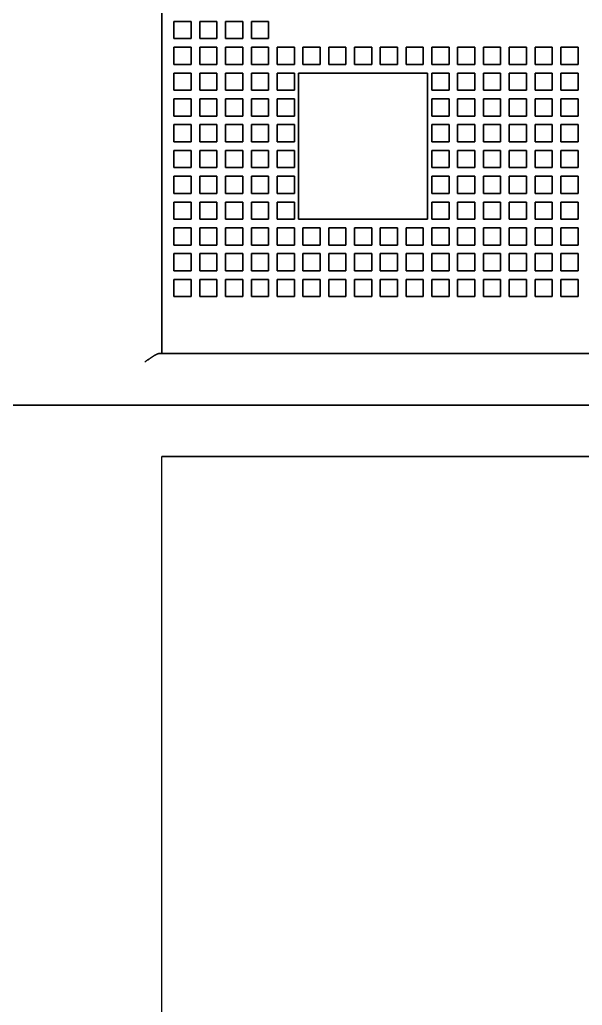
# Model space of a CAD drawing. Header units: millimetres. Extents: x 0 to 840, y -1485 to 297.
# Drawn here: x 89.05 to 92.32, y -710.88 to -705.15 of the extents above; entities that cross this region are included whole.
import ezdxf

# ---------------------------------------------------------------- set-up
doc = ezdxf.new("R2010")
doc.units = ezdxf.units.MM

# ---------------------------------------------------------------- blocks, each defined once
blk = doc.blocks.new('XT2_3P ABB')
blk.add_line((-4.5, 12.4), (-4.5, 0.6))
at = {"color": 7, "lineweight": 35, "ltscale": 0.003349}
blk.add_line((-4.2, 8.9), (-4.2, 8.9134), dxfattribs=at)
blk.add_line((-4.2, 8.9), (-4.2, 8.9134), dxfattribs=at)
at = {"color": 7, "lineweight": 35, "ltscale": 0.0625}
blk.add_line((-3.95, 8.9), (-4.2, 8.9), dxfattribs=at)
blk.add_line((-3.95, 8.9), (-4.2, 8.9), dxfattribs=at)
at = {"color": 7, "lineweight": 35}
for p, q in [((-4.2, 8.9), (-4.2, 3.55)), ((-4.2, 8.9), (-4.2, 3.55)), ((3.95, 8.9), (-3.95, 8.9)), ((3.95, 8.9), (-3.95, 8.9))]:
    blk.add_line(p, q, dxfattribs=at)
at = {"color": 7, "lineweight": 35, "ltscale": 0.025}
for p, q in [((-3.77, 8.83), (-3.87, 8.83)), ((-3.87, 8.83), (-3.87, 8.73)), ((-3.77, 8.83), (-3.87, 8.83)), ((-3.87, 8.83), (-3.87, 8.73)), ((-3.77, 8.83), (-3.77, 8.73)), ((-3.77, 8.83), (-3.77, 8.73)), ((-3.72, 8.83), (-3.72, 8.73)), ((-3.62, 8.83), (-3.72, 8.83)), ((-3.72, 8.83), (-3.72, 8.73)), ((-3.62, 8.83), (-3.72, 8.83)), ((-3.62, 8.83), (-3.62, 8.73)), ((-3.62, 8.83), (-3.62, 8.73)), ((-3.57, 8.83), (-3.57, 8.73)), ((-3.47, 8.83), (-3.57, 8.83)), ((-3.57, 8.83), (-3.57, 8.73)), ((-3.47, 8.83), (-3.57, 8.83)), ((-3.47, 8.83), (-3.47, 8.73)), ((-3.47, 8.83), (-3.47, 8.73)), ((-3.42, 8.83), (-3.42, 8.73)), ((-3.32, 8.83), (-3.42, 8.83)), ((-3.42, 8.83), (-3.42, 8.73)), ((-3.32, 8.83), (-3.42, 8.83)), ((-3.32, 8.83), (-3.32, 8.73)), ((-3.32, 8.83), (-3.32, 8.73)), ((-3.27, 8.83), (-3.27, 8.73)), ((-3.17, 8.83), (-3.27, 8.83)), ((-3.27, 8.83), (-3.27, 8.73)), ((-3.17, 8.83), (-3.27, 8.83)), ((-3.17, 8.83), (-3.17, 8.73)), ((-3.17, 8.83), (-3.17, 8.73)), ((-3.12, 8.83), (-3.12, 8.73)), ((-3.02, 8.83), (-3.12, 8.83)), ((-3.12, 8.83), (-3.12, 8.73)), ((-3.02, 8.83), (-3.12, 8.83)), ((-3.02, 8.83), (-3.02, 8.73)), ((-3.02, 8.83), (-3.02, 8.73)), ((-2.97, 8.83), (-2.97, 8.73)), ((-2.87, 8.83), (-2.97, 8.83)), ((-2.97, 8.83), (-2.97, 8.73)), ((-2.87, 8.83), (-2.97, 8.83)), ((-2.87, 8.83), (-2.87, 8.73)), ((-2.87, 8.83), (-2.87, 8.73)), ((-2.82, 8.83), (-2.82, 8.73)), ((-2.72, 8.83), (-2.82, 8.83)), ((-2.82, 8.83), (-2.82, 8.73)), ((-2.72, 8.83), (-2.82, 8.83)), ((-2.72, 8.83), (-2.72, 8.73)), ((-2.72, 8.83), (-2.72, 8.73)), ((-2.67, 8.83), (-2.67, 8.73)), ((-2.57, 8.83), (-2.67, 8.83)), ((-2.67, 8.83), (-2.67, 8.73)), ((-2.57, 8.83), (-2.67, 8.83)), ((-2.57, 8.83), (-2.57, 8.73)), ((-2.57, 8.83), (-2.57, 8.73)), ((-2.52, 8.83), (-2.52, 8.73)), ((-2.42, 8.83), (-2.52, 8.83)), ((-2.52, 8.83), (-2.52, 8.73)), ((-2.42, 8.83), (-2.52, 8.83)), ((-2.42, 8.83), (-2.42, 8.73)), ((-2.42, 8.83), (-2.42, 8.73)), ((-2.37, 8.83), (-2.37, 8.73)), ((-2.37, 8.83), (-2.27, 8.83)), ((-2.37, 8.83), (-2.37, 8.73)), ((-2.37, 8.83), (-2.27, 8.83)), ((-2.27, 8.83), (-2.27, 8.73)), ((-2.27, 8.83), (-2.27, 8.73)), ((-3.77, 8.73), (-3.87, 8.73)), ((-3.77, 8.73), (-3.87, 8.73)), ((-3.62, 8.73), (-3.72, 8.73)), ((-3.62, 8.73), (-3.72, 8.73)), ((-3.47, 8.73), (-3.57, 8.73)), ((-3.47, 8.73), (-3.57, 8.73)), ((-3.32, 8.73), (-3.42, 8.73)), ((-3.32, 8.73), (-3.42, 8.73)), ((-3.17, 8.73), (-3.27, 8.73)), ((-3.17, 8.73), (-3.27, 8.73)), ((-3.02, 8.73), (-3.12, 8.73)), ((-3.02, 8.73), (-3.12, 8.73)), ((-2.87, 8.73), (-2.97, 8.73)), ((-2.87, 8.73), (-2.97, 8.73)), ((-2.72, 8.73), (-2.82, 8.73)), ((-2.72, 8.73), (-2.82, 8.73)), ((-2.57, 8.73), (-2.67, 8.73)), ((-2.57, 8.73), (-2.67, 8.73)), ((-2.42, 8.73), (-2.52, 8.73)), ((-2.42, 8.73), (-2.52, 8.73)), ((-2.37, 8.73), (-2.27, 8.73)), ((-2.37, 8.73), (-2.27, 8.73)), ((-3.77, 8.68), (-3.87, 8.68)), ((-3.87, 8.68), (-3.87, 8.58)), ((-3.77, 8.68), (-3.87, 8.68)), ((-3.87, 8.68), (-3.87, 8.58)), ((-3.77, 8.68), (-3.77, 8.58)), ((-3.77, 8.68), (-3.77, 8.58)), ((-3.72, 8.68), (-3.72, 8.58)), ((-3.62, 8.68), (-3.72, 8.68)), ((-3.72, 8.68), (-3.72, 8.58)), ((-3.62, 8.68), (-3.72, 8.68)), ((-3.62, 8.68), (-3.62, 8.58)), ((-3.62, 8.68), (-3.62, 8.58)), ((-3.57, 8.68), (-3.57, 8.58)), ((-3.47, 8.68), (-3.57, 8.68)), ((-3.57, 8.68), (-3.57, 8.58)), ((-3.47, 8.68), (-3.57, 8.68)), ((-3.47, 8.68), (-3.47, 8.58)), ((-3.47, 8.68), (-3.47, 8.58)), ((-3.42, 8.68), (-3.42, 8.58)), ((-3.32, 8.68), (-3.42, 8.68)), ((-3.42, 8.68), (-3.42, 8.58)), ((-3.32, 8.68), (-3.42, 8.68)), ((-3.32, 8.68), (-3.32, 8.58)), ((-3.32, 8.68), (-3.32, 8.58)), ((-3.27, 8.68), (-3.27, 8.58)), ((-3.17, 8.68), (-3.27, 8.68)), ((-3.27, 8.68), (-3.27, 8.58)), ((-3.17, 8.68), (-3.27, 8.68)), ((-3.17, 8.68), (-3.17, 8.58)), ((-3.17, 8.68), (-3.17, 8.58)), ((-3.12, 8.68), (-3.12, 8.58)), ((-3.02, 8.68), (-3.12, 8.68)), ((-3.12, 8.68), (-3.12, 8.58)), ((-3.02, 8.68), (-3.12, 8.68)), ((-3.02, 8.68), (-3.02, 8.58)), ((-3.02, 8.68), (-3.02, 8.58)), ((-2.97, 8.68), (-2.97, 8.58)), ((-2.87, 8.68), (-2.97, 8.68)), ((-2.97, 8.68), (-2.97, 8.58)), ((-2.87, 8.68), (-2.97, 8.68)), ((-2.87, 8.68), (-2.87, 8.58)), ((-2.87, 8.68), (-2.87, 8.58)), ((-2.82, 8.68), (-2.82, 8.58)), ((-2.72, 8.68), (-2.82, 8.68)), ((-2.82, 8.68), (-2.82, 8.58)), ((-2.72, 8.68), (-2.82, 8.68)), ((-2.72, 8.68), (-2.72, 8.58)), ((-2.72, 8.68), (-2.72, 8.58)), ((-2.67, 8.68), (-2.67, 8.58)), ((-2.57, 8.68), (-2.67, 8.68)), ((-2.67, 8.68), (-2.67, 8.58)), ((-2.57, 8.68), (-2.67, 8.68)), ((-2.57, 8.68), (-2.57, 8.58)), ((-2.57, 8.68), (-2.57, 8.58)), ((-2.52, 8.68), (-2.52, 8.58)), ((-2.42, 8.68), (-2.52, 8.68)), ((-2.52, 8.68), (-2.52, 8.58)), ((-2.42, 8.68), (-2.52, 8.68)), ((-2.42, 8.68), (-2.42, 8.58)), ((-2.42, 8.68), (-2.42, 8.58)), ((-2.37, 8.68), (-2.37, 8.58)), ((-2.37, 8.68), (-2.27, 8.68)), ((-2.37, 8.68), (-2.37, 8.58)), ((-2.37, 8.68), (-2.27, 8.68)), ((-2.27, 8.68), (-2.27, 8.58)), ((-2.27, 8.68), (-2.27, 8.58)), ((-3.77, 8.58), (-3.87, 8.58)), ((-3.77, 8.58), (-3.87, 8.58)), ((-3.62, 8.58), (-3.72, 8.58)), ((-3.62, 8.58), (-3.72, 8.58)), ((-3.47, 8.58), (-3.57, 8.58)), ((-3.47, 8.58), (-3.57, 8.58)), ((-3.32, 8.58), (-3.42, 8.58)), ((-3.32, 8.58), (-3.42, 8.58)), ((-3.17, 8.58), (-3.27, 8.58)), ((-3.17, 8.58), (-3.27, 8.58)), ((-3.02, 8.58), (-3.12, 8.58)), ((-3.02, 8.58), (-3.12, 8.58)), ((-2.87, 8.58), (-2.97, 8.58)), ((-2.87, 8.58), (-2.97, 8.58)), ((-2.72, 8.58), (-2.82, 8.58)), ((-2.72, 8.58), (-2.82, 8.58)), ((-2.57, 8.58), (-2.67, 8.58)), ((-2.57, 8.58), (-2.67, 8.58)), ((-2.42, 8.58), (-2.52, 8.58)), ((-2.42, 8.58), (-2.52, 8.58)), ((-2.37, 8.58), (-2.27, 8.58)), ((-2.37, 8.58), (-2.27, 8.58)), ((-3.87, 8.53), (-3.87, 8.43)), ((-3.77, 8.53), (-3.87, 8.53)), ((-3.87, 8.53), (-3.87, 8.43)), ((-3.77, 8.53), (-3.87, 8.53)), ((-3.77, 8.53), (-3.77, 8.43)), ((-3.77, 8.53), (-3.77, 8.43)), ((-3.72, 8.53), (-3.72, 8.43)), ((-3.62, 8.53), (-3.72, 8.53)), ((-3.72, 8.53), (-3.72, 8.43)), ((-3.62, 8.53), (-3.72, 8.53)), ((-3.62, 8.53), (-3.62, 8.43)), ((-3.62, 8.53), (-3.62, 8.43)), ((-3.57, 8.53), (-3.57, 8.43)), ((-3.47, 8.53), (-3.57, 8.53)), ((-3.57, 8.53), (-3.57, 8.43)), ((-3.47, 8.53), (-3.57, 8.53)), ((-3.47, 8.53), (-3.47, 8.43)), ((-3.47, 8.53), (-3.47, 8.43)), ((-3.42, 8.53), (-3.42, 8.43)), ((-3.32, 8.53), (-3.42, 8.53)), ((-3.42, 8.53), (-3.42, 8.43)), ((-3.32, 8.53), (-3.42, 8.53)), ((-3.32, 8.53), (-3.32, 8.43)), ((-3.32, 8.53), (-3.32, 8.43)), ((-3.27, 8.53), (-3.27, 8.43)), ((-3.17, 8.53), (-3.27, 8.53)), ((-3.27, 8.53), (-3.27, 8.43)), ((-3.17, 8.53), (-3.27, 8.53)), ((-3.17, 8.53), (-3.17, 8.43)), ((-3.17, 8.53), (-3.17, 8.43)), ((-3.12, 8.53), (-3.12, 8.43)), ((-3.02, 8.53), (-3.12, 8.53)), ((-3.12, 8.53), (-3.12, 8.43)), ((-3.02, 8.53), (-3.12, 8.53)), ((-3.02, 8.53), (-3.02, 8.43)), ((-3.02, 8.53), (-3.02, 8.43)), ((-2.97, 8.53), (-2.97, 8.43)), ((-2.87, 8.53), (-2.97, 8.53)), ((-2.97, 8.53), (-2.97, 8.43)), ((-2.87, 8.53), (-2.97, 8.53)), ((-2.87, 8.53), (-2.87, 8.43)), ((-2.87, 8.53), (-2.87, 8.43)), ((-2.82, 8.53), (-2.82, 8.43)), ((-2.72, 8.53), (-2.82, 8.53)), ((-2.82, 8.53), (-2.82, 8.43)), ((-2.72, 8.53), (-2.82, 8.53)), ((-2.72, 8.53), (-2.72, 8.43)), ((-2.72, 8.53), (-2.72, 8.43)), ((-2.67, 8.53), (-2.67, 8.43)), ((-2.57, 8.53), (-2.67, 8.53)), ((-2.67, 8.53), (-2.67, 8.43)), ((-2.57, 8.53), (-2.67, 8.53)), ((-2.57, 8.53), (-2.57, 8.43)), ((-2.57, 8.53), (-2.57, 8.43)), ((-2.52, 8.53), (-2.52, 8.43)), ((-2.42, 8.53), (-2.52, 8.53)), ((-2.52, 8.53), (-2.52, 8.43)), ((-2.42, 8.53), (-2.52, 8.53)), ((-2.42, 8.53), (-2.42, 8.43)), ((-2.42, 8.53), (-2.42, 8.43)), ((-2.37, 8.53), (-2.37, 8.43)), ((-2.37, 8.53), (-2.27, 8.53)), ((-2.37, 8.53), (-2.37, 8.43)), ((-2.37, 8.53), (-2.27, 8.53)), ((-2.27, 8.53), (-2.27, 8.43)), ((-2.27, 8.53), (-2.27, 8.43)), ((-3.77, 8.43), (-3.87, 8.43)), ((-3.77, 8.43), (-3.87, 8.43)), ((-3.62, 8.43), (-3.72, 8.43)), ((-3.62, 8.43), (-3.72, 8.43)), ((-3.47, 8.43), (-3.57, 8.43)), ((-3.47, 8.43), (-3.57, 8.43)), ((-3.32, 8.43), (-3.42, 8.43)), ((-3.32, 8.43), (-3.42, 8.43)), ((-3.17, 8.43), (-3.27, 8.43)), ((-3.17, 8.43), (-3.27, 8.43)), ((-3.02, 8.43), (-3.12, 8.43)), ((-3.02, 8.43), (-3.12, 8.43)), ((-2.87, 8.43), (-2.97, 8.43)), ((-2.87, 8.43), (-2.97, 8.43)), ((-2.72, 8.43), (-2.82, 8.43)), ((-2.72, 8.43), (-2.82, 8.43)), ((-2.57, 8.43), (-2.67, 8.43)), ((-2.57, 8.43), (-2.67, 8.43)), ((-2.42, 8.43), (-2.52, 8.43)), ((-2.42, 8.43), (-2.52, 8.43)), ((-2.37, 8.43), (-2.27, 8.43)), ((-2.37, 8.43), (-2.27, 8.43)), ((-3.87, 8.38), (-3.87, 8.28)), ((-3.77, 8.38), (-3.87, 8.38)), ((-3.87, 8.38), (-3.87, 8.28)), ((-3.77, 8.38), (-3.87, 8.38)), ((-3.77, 8.38), (-3.77, 8.28)), ((-3.77, 8.38), (-3.77, 8.28)), ((-3.72, 8.38), (-3.72, 8.28)), ((-3.62, 8.38), (-3.72, 8.38)), ((-3.72, 8.38), (-3.72, 8.28)), ((-3.62, 8.38), (-3.72, 8.38)), ((-3.62, 8.38), (-3.62, 8.28)), ((-3.62, 8.38), (-3.62, 8.28)), ((-3.57, 8.38), (-3.57, 8.28)), ((-3.47, 8.38), (-3.57, 8.38)), ((-3.57, 8.38), (-3.57, 8.28)), ((-3.47, 8.38), (-3.57, 8.38)), ((-3.47, 8.38), (-3.47, 8.28)), ((-3.47, 8.38), (-3.47, 8.28)), ((-3.42, 8.38), (-3.42, 8.28)), ((-3.32, 8.38), (-3.42, 8.38)), ((-3.42, 8.38), (-3.42, 8.28)), ((-3.32, 8.38), (-3.42, 8.38)), ((-3.32, 8.38), (-3.32, 8.28)), ((-3.32, 8.38), (-3.32, 8.28)), ((-3.27, 8.38), (-3.27, 8.28)), ((-3.17, 8.38), (-3.27, 8.38)), ((-3.27, 8.38), (-3.27, 8.28)), ((-3.17, 8.38), (-3.27, 8.38)), ((-3.17, 8.38), (-3.17, 8.28)), ((-3.17, 8.38), (-3.17, 8.28)), ((-3.12, 8.38), (-3.12, 8.28)), ((-3.02, 8.38), (-3.12, 8.38)), ((-3.12, 8.38), (-3.12, 8.28)), ((-3.02, 8.38), (-3.12, 8.38)), ((-3.02, 8.38), (-3.02, 8.28)), ((-3.02, 8.38), (-3.02, 8.28)), ((-2.97, 8.38), (-2.97, 8.28)), ((-2.87, 8.38), (-2.97, 8.38)), ((-2.97, 8.38), (-2.97, 8.28)), ((-2.87, 8.38), (-2.97, 8.38)), ((-2.87, 8.38), (-2.87, 8.28)), ((-2.87, 8.38), (-2.87, 8.28)), ((-2.82, 8.38), (-2.82, 8.28)), ((-2.72, 8.38), (-2.82, 8.38)), ((-2.82, 8.38), (-2.82, 8.28)), ((-2.72, 8.38), (-2.82, 8.38)), ((-2.72, 8.38), (-2.72, 8.28)), ((-2.72, 8.38), (-2.72, 8.28)), ((-2.67, 8.38), (-2.67, 8.28)), ((-2.57, 8.38), (-2.67, 8.38)), ((-2.67, 8.38), (-2.67, 8.28)), ((-2.57, 8.38), (-2.67, 8.38)), ((-2.57, 8.38), (-2.57, 8.28)), ((-2.57, 8.38), (-2.57, 8.28)), ((-2.52, 8.38), (-2.52, 8.28)), ((-2.42, 8.38), (-2.52, 8.38)), ((-2.52, 8.38), (-2.52, 8.28)), ((-2.42, 8.38), (-2.52, 8.38)), ((-2.42, 8.38), (-2.42, 8.28)), ((-2.42, 8.38), (-2.42, 8.28)), ((-2.37, 8.38), (-2.37, 8.28)), ((-2.37, 8.38), (-2.27, 8.38)), ((-2.37, 8.38), (-2.37, 8.28)), ((-2.37, 8.38), (-2.27, 8.38)), ((-2.27, 8.38), (-2.27, 8.28)), ((-2.27, 8.38), (-2.27, 8.28)), ((-3.77, 8.28), (-3.87, 8.28)), ((-3.77, 8.28), (-3.87, 8.28)), ((-3.62, 8.28), (-3.72, 8.28)), ((-3.62, 8.28), (-3.72, 8.28)), ((-3.47, 8.28), (-3.57, 8.28)), ((-3.47, 8.28), (-3.57, 8.28)), ((-3.32, 8.28), (-3.42, 8.28)), ((-3.32, 8.28), (-3.42, 8.28)), ((-3.17, 8.28), (-3.27, 8.28)), ((-3.17, 8.28), (-3.27, 8.28)), ((-3.02, 8.28), (-3.12, 8.28)), ((-3.02, 8.28), (-3.12, 8.28)), ((-2.87, 8.28), (-2.97, 8.28)), ((-2.87, 8.28), (-2.97, 8.28)), ((-2.72, 8.28), (-2.82, 8.28)), ((-2.72, 8.28), (-2.82, 8.28)), ((-2.57, 8.28), (-2.67, 8.28)), ((-2.57, 8.28), (-2.67, 8.28)), ((-2.42, 8.28), (-2.52, 8.28)), ((-2.42, 8.28), (-2.52, 8.28)), ((-2.37, 8.28), (-2.27, 8.28)), ((-2.37, 8.28), (-2.27, 8.28)), ((-3.87, 8.23), (-3.87, 8.13)), ((-3.77, 8.23), (-3.87, 8.23)), ((-3.87, 8.23), (-3.87, 8.13)), ((-3.77, 8.23), (-3.87, 8.23)), ((-3.77, 8.23), (-3.77, 8.13)), ((-3.77, 8.23), (-3.77, 8.13)), ((-3.72, 8.23), (-3.72, 8.13)), ((-3.62, 8.23), (-3.72, 8.23)), ((-3.72, 8.23), (-3.72, 8.13)), ((-3.62, 8.23), (-3.72, 8.23)), ((-3.62, 8.23), (-3.62, 8.13)), ((-3.62, 8.23), (-3.62, 8.13)), ((-3.57, 8.23), (-3.57, 8.13)), ((-3.47, 8.23), (-3.57, 8.23)), ((-3.57, 8.23), (-3.57, 8.13)), ((-3.47, 8.23), (-3.57, 8.23)), ((-3.47, 8.23), (-3.47, 8.13)), ((-3.47, 8.23), (-3.47, 8.13)), ((-3.42, 8.23), (-3.42, 8.13)), ((-3.32, 8.23), (-3.42, 8.23)), ((-3.42, 8.23), (-3.42, 8.13)), ((-3.32, 8.23), (-3.42, 8.23)), ((-3.32, 8.23), (-3.32, 8.13)), ((-3.32, 8.23), (-3.32, 8.13)), ((-3.27, 8.23), (-3.27, 8.13)), ((-3.17, 8.23), (-3.27, 8.23)), ((-3.27, 8.23), (-3.27, 8.13)), ((-3.17, 8.23), (-3.27, 8.23)), ((-3.17, 8.23), (-3.17, 8.13)), ((-3.17, 8.23), (-3.17, 8.13)), ((-3.12, 8.23), (-3.12, 8.13)), ((-3.02, 8.23), (-3.12, 8.23)), ((-3.12, 8.23), (-3.12, 8.13)), ((-3.02, 8.23), (-3.12, 8.23)), ((-3.02, 8.23), (-3.02, 8.13)), ((-3.02, 8.23), (-3.02, 8.13)), ((-2.97, 8.23), (-2.97, 8.13)), ((-2.87, 8.23), (-2.97, 8.23)), ((-2.97, 8.23), (-2.97, 8.13)), ((-2.87, 8.23), (-2.97, 8.23)), ((-2.87, 8.23), (-2.87, 8.13)), ((-2.87, 8.23), (-2.87, 8.13)), ((-2.82, 8.23), (-2.82, 8.13)), ((-2.72, 8.23), (-2.82, 8.23)), ((-2.82, 8.23), (-2.82, 8.13)), ((-2.72, 8.23), (-2.82, 8.23)), ((-2.72, 8.23), (-2.72, 8.13)), ((-2.72, 8.23), (-2.72, 8.13)), ((-2.67, 8.23), (-2.67, 8.13)), ((-2.57, 8.23), (-2.67, 8.23)), ((-2.67, 8.23), (-2.67, 8.13)), ((-2.57, 8.23), (-2.67, 8.23)), ((-2.57, 8.23), (-2.57, 8.13)), ((-2.57, 8.23), (-2.57, 8.13)), ((-2.52, 8.23), (-2.52, 8.13)), ((-2.42, 8.23), (-2.52, 8.23)), ((-2.52, 8.23), (-2.52, 8.13)), ((-2.42, 8.23), (-2.52, 8.23)), ((-2.42, 8.23), (-2.42, 8.13)), ((-2.42, 8.23), (-2.42, 8.13)), ((-3.77, 8.13), (-3.87, 8.13)), ((-3.77, 8.13), (-3.87, 8.13)), ((-3.87, 8.08), (-3.87, 7.98)), ((-3.77, 8.08), (-3.87, 8.08)), ((-3.87, 8.08), (-3.87, 7.98)), ((-3.77, 8.08), (-3.87, 8.08)), ((-3.77, 8.08), (-3.77, 7.98)), ((-3.77, 8.08), (-3.77, 7.98)), ((-3.62, 8.13), (-3.72, 8.13)), ((-3.62, 8.13), (-3.72, 8.13)), ((-3.72, 8.08), (-3.72, 7.98)), ((-3.62, 8.08), (-3.72, 8.08)), ((-3.72, 8.08), (-3.72, 7.98)), ((-3.62, 8.08), (-3.72, 8.08)), ((-3.62, 8.08), (-3.62, 7.98)), ((-3.62, 8.08), (-3.62, 7.98)), ((-3.47, 8.13), (-3.57, 8.13)), ((-3.47, 8.13), (-3.57, 8.13)), ((-3.57, 8.08), (-3.57, 7.98)), ((-3.47, 8.08), (-3.57, 8.08)), ((-3.57, 8.08), (-3.57, 7.98)), ((-3.47, 8.08), (-3.57, 8.08)), ((-3.47, 8.08), (-3.47, 7.98)), ((-3.47, 8.08), (-3.47, 7.98)), ((-3.32, 8.13), (-3.42, 8.13)), ((-3.32, 8.13), (-3.42, 8.13)), ((-3.17, 8.13), (-3.27, 8.13)), ((-3.17, 8.13), (-3.27, 8.13)), ((-3.02, 8.13), (-3.12, 8.13)), ((-3.02, 8.13), (-3.12, 8.13)), ((-2.87, 8.13), (-2.97, 8.13)), ((-2.87, 8.13), (-2.97, 8.13)), ((-2.72, 8.13), (-2.82, 8.13)), ((-2.72, 8.13), (-2.82, 8.13)), ((-2.57, 8.13), (-2.67, 8.13)), ((-2.57, 8.13), (-2.67, 8.13)), ((-2.42, 8.13), (-2.52, 8.13)), ((-2.42, 8.13), (-2.52, 8.13)), ((-2.52, 8.08), (-2.52, 7.98)), ((-2.42, 8.08), (-2.52, 8.08)), ((-2.52, 8.08), (-2.52, 7.98)), ((-2.42, 8.08), (-2.52, 8.08)), ((-2.42, 8.08), (-2.42, 7.98)), ((-2.42, 8.08), (-2.42, 7.98)), ((-3.77, 7.98), (-3.87, 7.98)), ((-3.77, 7.98), (-3.87, 7.98)), ((-3.62, 7.98), (-3.72, 7.98)), ((-3.62, 7.98), (-3.72, 7.98)), ((-3.47, 7.98), (-3.57, 7.98)), ((-3.47, 7.98), (-3.57, 7.98)), ((-2.42, 7.98), (-2.52, 7.98)), ((-2.42, 7.98), (-2.52, 7.98)), ((-3.87, 7.93), (-3.87, 7.83)), ((-3.77, 7.93), (-3.87, 7.93)), ((-3.87, 7.93), (-3.87, 7.83)), ((-3.77, 7.93), (-3.87, 7.93)), ((-3.77, 7.93), (-3.77, 7.83)), ((-3.77, 7.93), (-3.77, 7.83)), ((-3.72, 7.93), (-3.72, 7.83)), ((-3.62, 7.93), (-3.72, 7.93)), ((-3.72, 7.93), (-3.72, 7.83)), ((-3.62, 7.93), (-3.72, 7.93)), ((-3.62, 7.93), (-3.62, 7.83)), ((-3.62, 7.93), (-3.62, 7.83)), ((-3.57, 7.93), (-3.57, 7.83)), ((-3.47, 7.93), (-3.57, 7.93)), ((-3.57, 7.93), (-3.57, 7.83)), ((-3.47, 7.93), (-3.57, 7.93)), ((-3.47, 7.93), (-3.47, 7.83)), ((-3.47, 7.93), (-3.47, 7.83)), ((-2.52, 7.93), (-2.52, 7.83)), ((-2.42, 7.93), (-2.52, 7.93)), ((-2.52, 7.93), (-2.52, 7.83)), ((-2.42, 7.93), (-2.52, 7.93)), ((-2.42, 7.93), (-2.42, 7.83)), ((-2.42, 7.93), (-2.42, 7.83)), ((-3.77, 7.83), (-3.87, 7.83)), ((-3.77, 7.83), (-3.87, 7.83)), ((-3.62, 7.83), (-3.72, 7.83)), ((-3.62, 7.83), (-3.72, 7.83)), ((-3.47, 7.83), (-3.57, 7.83)), ((-3.47, 7.83), (-3.57, 7.83)), ((-2.42, 7.83), (-2.52, 7.83)), ((-2.42, 7.83), (-2.52, 7.83)), ((-3.87, 7.78), (-3.87, 7.68)), ((-3.77, 7.78), (-3.87, 7.78)), ((-3.87, 7.78), (-3.87, 7.68)), ((-3.77, 7.78), (-3.87, 7.78)), ((-3.77, 7.78), (-3.77, 7.68)), ((-3.77, 7.78), (-3.77, 7.68)), ((-3.72, 7.78), (-3.72, 7.68)), ((-3.62, 7.78), (-3.72, 7.78)), ((-3.72, 7.78), (-3.72, 7.68)), ((-3.62, 7.78), (-3.72, 7.78)), ((-3.62, 7.78), (-3.62, 7.68)), ((-3.62, 7.78), (-3.62, 7.68)), ((-3.57, 7.78), (-3.57, 7.68)), ((-3.47, 7.78), (-3.57, 7.78)), ((-3.57, 7.78), (-3.57, 7.68)), ((-3.47, 7.78), (-3.57, 7.78)), ((-3.47, 7.78), (-3.47, 7.68)), ((-3.47, 7.78), (-3.47, 7.68)), ((-2.52, 7.78), (-2.52, 7.68)), ((-2.42, 7.78), (-2.52, 7.78)), ((-2.52, 7.78), (-2.52, 7.68)), ((-2.42, 7.78), (-2.52, 7.78)), ((-2.42, 7.78), (-2.42, 7.68)), ((-2.42, 7.78), (-2.42, 7.68)), ((-3.77, 7.68), (-3.87, 7.68)), ((-3.77, 7.68), (-3.87, 7.68)), ((-3.62, 7.68), (-3.72, 7.68)), ((-3.62, 7.68), (-3.72, 7.68)), ((-3.47, 7.68), (-3.57, 7.68)), ((-3.47, 7.68), (-3.57, 7.68)), ((-2.42, 7.68), (-2.52, 7.68)), ((-2.42, 7.68), (-2.52, 7.68)), ((-3.87, 7.63), (-3.87, 7.53)), ((-3.77, 7.63), (-3.87, 7.63)), ((-3.87, 7.63), (-3.87, 7.53)), ((-3.77, 7.63), (-3.87, 7.63)), ((-3.77, 7.63), (-3.77, 7.53)), ((-3.77, 7.63), (-3.77, 7.53)), ((-3.72, 7.63), (-3.72, 7.53)), ((-3.62, 7.63), (-3.72, 7.63)), ((-3.72, 7.63), (-3.72, 7.53)), ((-3.62, 7.63), (-3.72, 7.63)), ((-3.62, 7.63), (-3.62, 7.53)), ((-3.62, 7.63), (-3.62, 7.53)), ((-3.57, 7.63), (-3.57, 7.53)), ((-3.47, 7.63), (-3.57, 7.63)), ((-3.57, 7.63), (-3.57, 7.53)), ((-3.47, 7.63), (-3.57, 7.63)), ((-3.47, 7.63), (-3.47, 7.53)), ((-3.47, 7.63), (-3.47, 7.53)), ((-2.52, 7.63), (-2.52, 7.53)), ((-2.42, 7.63), (-2.52, 7.63)), ((-2.52, 7.63), (-2.52, 7.53)), ((-2.42, 7.63), (-2.52, 7.63)), ((-2.42, 7.63), (-2.42, 7.53)), ((-2.42, 7.63), (-2.42, 7.53)), ((-3.77, 7.53), (-3.87, 7.53)), ((-3.77, 7.53), (-3.87, 7.53)), ((-3.62, 7.53), (-3.72, 7.53)), ((-3.62, 7.53), (-3.72, 7.53)), ((-3.47, 7.53), (-3.57, 7.53)), ((-3.47, 7.53), (-3.57, 7.53)), ((-2.42, 7.53), (-2.52, 7.53)), ((-2.42, 7.53), (-2.52, 7.53)), ((-3.87, 7.48), (-3.87, 7.38)), ((-3.77, 7.48), (-3.87, 7.48)), ((-3.87, 7.48), (-3.87, 7.38)), ((-3.77, 7.48), (-3.87, 7.48)), ((-3.77, 7.48), (-3.77, 7.38)), ((-3.77, 7.48), (-3.77, 7.38)), ((-3.72, 7.48), (-3.72, 7.38)), ((-3.62, 7.48), (-3.72, 7.48)), ((-3.72, 7.48), (-3.72, 7.38)), ((-3.62, 7.48), (-3.72, 7.48)), ((-3.62, 7.48), (-3.62, 7.38)), ((-3.62, 7.48), (-3.62, 7.38)), ((-3.57, 7.48), (-3.57, 7.38)), ((-3.47, 7.48), (-3.57, 7.48)), ((-3.57, 7.48), (-3.57, 7.38)), ((-3.47, 7.48), (-3.57, 7.48)), ((-3.47, 7.48), (-3.47, 7.38)), ((-3.47, 7.48), (-3.47, 7.38)), ((-2.52, 7.48), (-2.52, 7.38)), ((-2.42, 7.48), (-2.52, 7.48)), ((-2.52, 7.48), (-2.52, 7.38)), ((-2.42, 7.48), (-2.52, 7.48)), ((-2.42, 7.48), (-2.42, 7.38)), ((-2.42, 7.48), (-2.42, 7.38)), ((-3.77, 7.38), (-3.87, 7.38)), ((-3.77, 7.38), (-3.87, 7.38)), ((-3.62, 7.38), (-3.72, 7.38)), ((-3.62, 7.38), (-3.72, 7.38)), ((-3.47, 7.38), (-3.57, 7.38)), ((-3.47, 7.38), (-3.57, 7.38)), ((-2.42, 7.38), (-2.52, 7.38)), ((-2.42, 7.38), (-2.52, 7.38)), ((-3.87, 7.33), (-3.87, 7.23)), ((-3.77, 7.33), (-3.87, 7.33)), ((-3.87, 7.33), (-3.87, 7.23)), ((-3.77, 7.33), (-3.87, 7.33)), ((-3.77, 7.33), (-3.77, 7.23)), ((-3.77, 7.33), (-3.77, 7.23)), ((-3.72, 7.33), (-3.72, 7.23)), ((-3.62, 7.33), (-3.72, 7.33)), ((-3.72, 7.33), (-3.72, 7.23)), ((-3.62, 7.33), (-3.72, 7.33)), ((-3.62, 7.33), (-3.62, 7.23)), ((-3.62, 7.33), (-3.62, 7.23)), ((-3.57, 7.33), (-3.57, 7.23)), ((-3.47, 7.33), (-3.57, 7.33)), ((-3.57, 7.33), (-3.57, 7.23)), ((-3.47, 7.33), (-3.57, 7.33)), ((-3.47, 7.33), (-3.47, 7.23)), ((-3.47, 7.33), (-3.47, 7.23)), ((-3.42, 7.33), (-3.42, 7.23)), ((-3.32, 7.33), (-3.42, 7.33)), ((-3.42, 7.33), (-3.42, 7.23)), ((-3.32, 7.33), (-3.42, 7.33)), ((-3.32, 7.33), (-3.32, 7.23)), ((-3.32, 7.33), (-3.32, 7.23)), ((-3.27, 7.33), (-3.27, 7.23)), ((-3.17, 7.33), (-3.27, 7.33)), ((-3.27, 7.33), (-3.27, 7.23)), ((-3.17, 7.33), (-3.27, 7.33)), ((-3.17, 7.33), (-3.17, 7.23)), ((-3.17, 7.33), (-3.17, 7.23)), ((-3.12, 7.33), (-3.12, 7.23)), ((-3.02, 7.33), (-3.12, 7.33)), ((-3.12, 7.33), (-3.12, 7.23)), ((-3.02, 7.33), (-3.12, 7.33)), ((-3.02, 7.33), (-3.02, 7.23)), ((-3.02, 7.33), (-3.02, 7.23)), ((-2.97, 7.33), (-2.97, 7.23)), ((-2.87, 7.33), (-2.97, 7.33)), ((-2.97, 7.33), (-2.97, 7.23)), ((-2.87, 7.33), (-2.97, 7.33)), ((-2.87, 7.33), (-2.87, 7.23)), ((-2.87, 7.33), (-2.87, 7.23)), ((-2.82, 7.33), (-2.82, 7.23)), ((-2.72, 7.33), (-2.82, 7.33)), ((-2.82, 7.33), (-2.82, 7.23)), ((-2.72, 7.33), (-2.82, 7.33)), ((-2.72, 7.33), (-2.72, 7.23)), ((-2.72, 7.33), (-2.72, 7.23)), ((-2.67, 7.33), (-2.67, 7.23)), ((-2.57, 7.33), (-2.67, 7.33)), ((-2.67, 7.33), (-2.67, 7.23)), ((-2.57, 7.33), (-2.67, 7.33)), ((-2.57, 7.33), (-2.57, 7.23)), ((-2.57, 7.33), (-2.57, 7.23)), ((-2.52, 7.33), (-2.52, 7.23)), ((-2.42, 7.33), (-2.52, 7.33)), ((-2.52, 7.33), (-2.52, 7.23)), ((-2.42, 7.33), (-2.52, 7.33)), ((-2.42, 7.33), (-2.42, 7.23)), ((-2.42, 7.33), (-2.42, 7.23)), ((-3.77, 7.23), (-3.87, 7.23)), ((-3.77, 7.23), (-3.87, 7.23)), ((-3.62, 7.23), (-3.72, 7.23)), ((-3.62, 7.23), (-3.72, 7.23)), ((-3.47, 7.23), (-3.57, 7.23)), ((-3.47, 7.23), (-3.57, 7.23)), ((-3.32, 7.23), (-3.42, 7.23)), ((-3.32, 7.23), (-3.42, 7.23)), ((-3.17, 7.23), (-3.27, 7.23)), ((-3.17, 7.23), (-3.27, 7.23)), ((-3.02, 7.23), (-3.12, 7.23)), ((-3.02, 7.23), (-3.12, 7.23)), ((-2.87, 7.23), (-2.97, 7.23)), ((-2.87, 7.23), (-2.97, 7.23)), ((-2.72, 7.23), (-2.82, 7.23)), ((-2.72, 7.23), (-2.82, 7.23)), ((-2.57, 7.23), (-2.67, 7.23)), ((-2.57, 7.23), (-2.67, 7.23)), ((-2.42, 7.23), (-2.52, 7.23)), ((-2.42, 7.23), (-2.52, 7.23)), ((-3.87, 7.18), (-3.87, 7.08)), ((-3.77, 7.18), (-3.87, 7.18)), ((-3.87, 7.18), (-3.87, 7.08)), ((-3.77, 7.18), (-3.87, 7.18)), ((-3.77, 7.18), (-3.77, 7.08)), ((-3.77, 7.18), (-3.77, 7.08)), ((-3.72, 7.18), (-3.72, 7.08)), ((-3.62, 7.18), (-3.72, 7.18)), ((-3.72, 7.18), (-3.72, 7.08)), ((-3.62, 7.18), (-3.72, 7.18)), ((-3.62, 7.18), (-3.62, 7.08)), ((-3.62, 7.18), (-3.62, 7.08)), ((-3.57, 7.18), (-3.57, 7.08)), ((-3.47, 7.18), (-3.57, 7.18)), ((-3.57, 7.18), (-3.57, 7.08)), ((-3.47, 7.18), (-3.57, 7.18)), ((-3.47, 7.18), (-3.47, 7.08)), ((-3.47, 7.18), (-3.47, 7.08)), ((-3.42, 7.18), (-3.42, 7.08)), ((-3.32, 7.18), (-3.42, 7.18)), ((-3.42, 7.18), (-3.42, 7.08)), ((-3.32, 7.18), (-3.42, 7.18)), ((-3.32, 7.18), (-3.32, 7.08)), ((-3.32, 7.18), (-3.32, 7.08)), ((-3.27, 7.18), (-3.27, 7.08)), ((-3.17, 7.18), (-3.27, 7.18)), ((-3.27, 7.18), (-3.27, 7.08)), ((-3.17, 7.18), (-3.27, 7.18)), ((-3.17, 7.18), (-3.17, 7.08)), ((-3.17, 7.18), (-3.17, 7.08)), ((-3.12, 7.18), (-3.12, 7.08)), ((-3.02, 7.18), (-3.12, 7.18)), ((-3.12, 7.18), (-3.12, 7.08)), ((-3.02, 7.18), (-3.12, 7.18)), ((-3.02, 7.18), (-3.02, 7.08)), ((-3.02, 7.18), (-3.02, 7.08)), ((-2.97, 7.18), (-2.97, 7.08)), ((-2.87, 7.18), (-2.97, 7.18)), ((-2.97, 7.18), (-2.97, 7.08)), ((-2.87, 7.18), (-2.97, 7.18)), ((-2.87, 7.18), (-2.87, 7.08)), ((-2.87, 7.18), (-2.87, 7.08)), ((-2.82, 7.18), (-2.82, 7.08)), ((-2.72, 7.18), (-2.82, 7.18)), ((-2.82, 7.18), (-2.82, 7.08)), ((-2.72, 7.18), (-2.82, 7.18)), ((-2.72, 7.18), (-2.72, 7.08)), ((-2.72, 7.18), (-2.72, 7.08)), ((-2.67, 7.18), (-2.67, 7.08)), ((-2.57, 7.18), (-2.67, 7.18)), ((-2.67, 7.18), (-2.67, 7.08)), ((-2.57, 7.18), (-2.67, 7.18)), ((-2.57, 7.18), (-2.57, 7.08)), ((-2.57, 7.18), (-2.57, 7.08)), ((-2.52, 7.18), (-2.52, 7.08)), ((-2.42, 7.18), (-2.52, 7.18)), ((-2.52, 7.18), (-2.52, 7.08)), ((-2.42, 7.18), (-2.52, 7.18)), ((-2.42, 7.18), (-2.42, 7.08)), ((-2.42, 7.18), (-2.42, 7.08)), ((-3.77, 7.08), (-3.87, 7.08)), ((-3.77, 7.08), (-3.87, 7.08)), ((-3.62, 7.08), (-3.72, 7.08)), ((-3.62, 7.08), (-3.72, 7.08)), ((-3.47, 7.08), (-3.57, 7.08)), ((-3.47, 7.08), (-3.57, 7.08)), ((-3.32, 7.08), (-3.42, 7.08)), ((-3.32, 7.08), (-3.42, 7.08)), ((-3.17, 7.08), (-3.27, 7.08)), ((-3.17, 7.08), (-3.27, 7.08)), ((-3.02, 7.08), (-3.12, 7.08)), ((-3.02, 7.08), (-3.12, 7.08)), ((-2.87, 7.08), (-2.97, 7.08)), ((-2.87, 7.08), (-2.97, 7.08)), ((-2.72, 7.08), (-2.82, 7.08)), ((-2.72, 7.08), (-2.82, 7.08)), ((-2.57, 7.08), (-2.67, 7.08)), ((-2.57, 7.08), (-2.67, 7.08)), ((-2.42, 7.08), (-2.52, 7.08)), ((-2.42, 7.08), (-2.52, 7.08)), ((-3.87, 7.03), (-3.87, 6.93)), ((-3.77, 7.03), (-3.87, 7.03)), ((-3.87, 7.03), (-3.87, 6.93)), ((-3.77, 7.03), (-3.87, 7.03)), ((-3.77, 7.03), (-3.77, 6.93)), ((-3.77, 7.03), (-3.77, 6.93)), ((-3.72, 7.03), (-3.72, 6.93)), ((-3.62, 7.03), (-3.72, 7.03)), ((-3.72, 7.03), (-3.72, 6.93)), ((-3.62, 7.03), (-3.72, 7.03)), ((-3.62, 7.03), (-3.62, 6.93)), ((-3.62, 7.03), (-3.62, 6.93)), ((-3.57, 7.03), (-3.57, 6.93)), ((-3.47, 7.03), (-3.57, 7.03)), ((-3.57, 7.03), (-3.57, 6.93)), ((-3.47, 7.03), (-3.57, 7.03)), ((-3.47, 7.03), (-3.47, 6.93)), ((-3.47, 7.03), (-3.47, 6.93)), ((-3.42, 7.03), (-3.42, 6.93)), ((-3.32, 7.03), (-3.42, 7.03)), ((-3.42, 7.03), (-3.42, 6.93)), ((-3.32, 7.03), (-3.42, 7.03)), ((-3.32, 7.03), (-3.32, 6.93)), ((-3.32, 7.03), (-3.32, 6.93)), ((-3.27, 7.03), (-3.27, 6.93)), ((-3.17, 7.03), (-3.27, 7.03)), ((-3.27, 7.03), (-3.27, 6.93)), ((-3.17, 7.03), (-3.27, 7.03)), ((-3.17, 7.03), (-3.17, 6.93)), ((-3.17, 7.03), (-3.17, 6.93)), ((-3.12, 7.03), (-3.12, 6.93)), ((-3.02, 7.03), (-3.12, 7.03)), ((-3.12, 7.03), (-3.12, 6.93)), ((-3.02, 7.03), (-3.12, 7.03)), ((-3.02, 7.03), (-3.02, 6.93)), ((-3.02, 7.03), (-3.02, 6.93)), ((-2.97, 7.03), (-2.97, 6.93)), ((-2.87, 7.03), (-2.97, 7.03)), ((-2.97, 7.03), (-2.97, 6.93)), ((-2.87, 7.03), (-2.97, 7.03)), ((-2.87, 7.03), (-2.87, 6.93)), ((-2.87, 7.03), (-2.87, 6.93)), ((-2.82, 7.03), (-2.82, 6.93)), ((-2.72, 7.03), (-2.82, 7.03)), ((-2.82, 7.03), (-2.82, 6.93)), ((-2.72, 7.03), (-2.82, 7.03)), ((-2.72, 7.03), (-2.72, 6.93)), ((-2.72, 7.03), (-2.72, 6.93)), ((-2.67, 7.03), (-2.67, 6.93)), ((-2.57, 7.03), (-2.67, 7.03)), ((-2.67, 7.03), (-2.67, 6.93)), ((-2.57, 7.03), (-2.67, 7.03)), ((-2.57, 7.03), (-2.57, 6.93)), ((-2.57, 7.03), (-2.57, 6.93)), ((-2.52, 7.03), (-2.52, 6.93)), ((-2.42, 7.03), (-2.52, 7.03)), ((-2.52, 7.03), (-2.52, 6.93)), ((-2.42, 7.03), (-2.52, 7.03)), ((-2.42, 7.03), (-2.42, 6.93)), ((-2.42, 7.03), (-2.42, 6.93)), ((-3.77, 6.93), (-3.87, 6.93)), ((-3.77, 6.93), (-3.87, 6.93)), ((-3.87, 6.88), (-3.87, 6.78)), ((-3.77, 6.88), (-3.87, 6.88)), ((-3.87, 6.88), (-3.87, 6.78)), ((-3.77, 6.88), (-3.87, 6.88)), ((-3.77, 6.88), (-3.77, 6.78)), ((-3.77, 6.88), (-3.77, 6.78)), ((-3.62, 6.93), (-3.72, 6.93)), ((-3.62, 6.93), (-3.72, 6.93)), ((-3.72, 6.88), (-3.72, 6.78)), ((-3.62, 6.88), (-3.72, 6.88)), ((-3.72, 6.88), (-3.72, 6.78)), ((-3.62, 6.88), (-3.72, 6.88)), ((-3.62, 6.88), (-3.62, 6.78)), ((-3.62, 6.88), (-3.62, 6.78)), ((-3.47, 6.93), (-3.57, 6.93)), ((-3.47, 6.93), (-3.57, 6.93)), ((-3.57, 6.88), (-3.57, 6.78)), ((-3.47, 6.88), (-3.57, 6.88)), ((-3.57, 6.88), (-3.57, 6.78)), ((-3.47, 6.88), (-3.57, 6.88)), ((-3.47, 6.88), (-3.47, 6.78)), ((-3.47, 6.88), (-3.47, 6.78)), ((-3.32, 6.93), (-3.42, 6.93)), ((-3.32, 6.93), (-3.42, 6.93)), ((-3.42, 6.88), (-3.42, 6.78)), ((-3.32, 6.88), (-3.42, 6.88)), ((-3.42, 6.88), (-3.42, 6.78)), ((-3.32, 6.88), (-3.42, 6.88)), ((-3.32, 6.88), (-3.32, 6.78)), ((-3.32, 6.88), (-3.32, 6.78)), ((-3.17, 6.93), (-3.27, 6.93)), ((-3.17, 6.93), (-3.27, 6.93)), ((-3.27, 6.88), (-3.27, 6.78)), ((-3.17, 6.88), (-3.27, 6.88)), ((-3.27, 6.88), (-3.27, 6.78)), ((-3.17, 6.88), (-3.27, 6.88)), ((-3.17, 6.88), (-3.17, 6.78)), ((-3.17, 6.88), (-3.17, 6.78)), ((-3.02, 6.93), (-3.12, 6.93)), ((-3.02, 6.93), (-3.12, 6.93)), ((-3.12, 6.88), (-3.12, 6.78)), ((-3.02, 6.88), (-3.12, 6.88)), ((-3.12, 6.88), (-3.12, 6.78)), ((-3.02, 6.88), (-3.12, 6.88)), ((-3.02, 6.88), (-3.02, 6.78)), ((-3.02, 6.88), (-3.02, 6.78)), ((-2.87, 6.93), (-2.97, 6.93)), ((-2.87, 6.93), (-2.97, 6.93)), ((-2.97, 6.88), (-2.97, 6.78)), ((-2.87, 6.88), (-2.97, 6.88)), ((-2.97, 6.88), (-2.97, 6.78)), ((-2.87, 6.88), (-2.97, 6.88)), ((-2.87, 6.88), (-2.87, 6.78)), ((-2.87, 6.88), (-2.87, 6.78)), ((-2.72, 6.93), (-2.82, 6.93)), ((-2.72, 6.93), (-2.82, 6.93)), ((-2.82, 6.88), (-2.82, 6.78)), ((-2.72, 6.88), (-2.82, 6.88)), ((-2.82, 6.88), (-2.82, 6.78)), ((-2.72, 6.88), (-2.82, 6.88)), ((-2.72, 6.88), (-2.72, 6.78)), ((-2.72, 6.88), (-2.72, 6.78)), ((-2.57, 6.93), (-2.67, 6.93)), ((-2.57, 6.93), (-2.67, 6.93)), ((-2.67, 6.88), (-2.67, 6.78)), ((-2.57, 6.88), (-2.67, 6.88)), ((-2.67, 6.88), (-2.67, 6.78)), ((-2.57, 6.88), (-2.67, 6.88)), ((-2.57, 6.88), (-2.57, 6.78)), ((-2.57, 6.88), (-2.57, 6.78)), ((-2.42, 6.93), (-2.52, 6.93)), ((-2.42, 6.93), (-2.52, 6.93)), ((-2.52, 6.88), (-2.52, 6.78)), ((-2.42, 6.88), (-2.52, 6.88)), ((-2.52, 6.88), (-2.52, 6.78)), ((-2.42, 6.88), (-2.52, 6.88)), ((-2.42, 6.88), (-2.42, 6.78)), ((-2.42, 6.88), (-2.42, 6.78)), ((-3.77, 6.78), (-3.87, 6.78)), ((-3.77, 6.78), (-3.87, 6.78)), ((-3.62, 6.78), (-3.72, 6.78)), ((-3.62, 6.78), (-3.72, 6.78)), ((-3.47, 6.78), (-3.57, 6.78)), ((-3.47, 6.78), (-3.57, 6.78)), ((-3.32, 6.78), (-3.42, 6.78)), ((-3.32, 6.78), (-3.42, 6.78)), ((-3.17, 6.78), (-3.27, 6.78)), ((-3.17, 6.78), (-3.27, 6.78)), ((-3.02, 6.78), (-3.12, 6.78)), ((-3.02, 6.78), (-3.12, 6.78)), ((-2.87, 6.78), (-2.97, 6.78)), ((-2.87, 6.78), (-2.97, 6.78)), ((-2.72, 6.78), (-2.82, 6.78)), ((-2.72, 6.78), (-2.82, 6.78)), ((-2.57, 6.78), (-2.67, 6.78)), ((-2.57, 6.78), (-2.67, 6.78)), ((-2.42, 6.78), (-2.52, 6.78)), ((-2.42, 6.78), (-2.52, 6.78)), ((-3.87, 6.73), (-3.87, 6.63)), ((-3.77, 6.73), (-3.87, 6.73)), ((-3.87, 6.73), (-3.87, 6.63)), ((-3.77, 6.73), (-3.87, 6.73)), ((-3.77, 6.73), (-3.77, 6.63)), ((-3.77, 6.73), (-3.77, 6.63)), ((-3.72, 6.73), (-3.72, 6.63)), ((-3.62, 6.73), (-3.72, 6.73)), ((-3.72, 6.73), (-3.72, 6.63)), ((-3.62, 6.73), (-3.72, 6.73)), ((-3.62, 6.73), (-3.62, 6.63)), ((-3.62, 6.73), (-3.62, 6.63)), ((-3.57, 6.73), (-3.57, 6.63)), ((-3.47, 6.73), (-3.57, 6.73)), ((-3.57, 6.73), (-3.57, 6.63)), ((-3.47, 6.73), (-3.57, 6.73)), ((-3.47, 6.73), (-3.47, 6.63)), ((-3.47, 6.73), (-3.47, 6.63)), ((-3.42, 6.73), (-3.42, 6.63)), ((-3.32, 6.73), (-3.42, 6.73)), ((-3.42, 6.73), (-3.42, 6.63)), ((-3.32, 6.73), (-3.42, 6.73)), ((-3.32, 6.73), (-3.32, 6.63)), ((-3.32, 6.73), (-3.32, 6.63)), ((-3.27, 6.73), (-3.27, 6.63)), ((-3.17, 6.73), (-3.27, 6.73)), ((-3.27, 6.73), (-3.27, 6.63)), ((-3.17, 6.73), (-3.27, 6.73)), ((-3.17, 6.73), (-3.17, 6.63)), ((-3.17, 6.73), (-3.17, 6.63)), ((-3.12, 6.73), (-3.12, 6.63)), ((-3.02, 6.73), (-3.12, 6.73)), ((-3.12, 6.73), (-3.12, 6.63)), ((-3.02, 6.73), (-3.12, 6.73)), ((-3.02, 6.73), (-3.02, 6.63)), ((-3.02, 6.73), (-3.02, 6.63)), ((-2.97, 6.73), (-2.97, 6.63)), ((-2.87, 6.73), (-2.97, 6.73)), ((-2.97, 6.73), (-2.97, 6.63)), ((-2.87, 6.73), (-2.97, 6.73)), ((-2.87, 6.73), (-2.87, 6.63)), ((-2.87, 6.73), (-2.87, 6.63)), ((-2.82, 6.73), (-2.82, 6.63)), ((-2.72, 6.73), (-2.82, 6.73)), ((-2.82, 6.73), (-2.82, 6.63)), ((-2.72, 6.73), (-2.82, 6.73)), ((-2.72, 6.73), (-2.72, 6.63)), ((-2.72, 6.73), (-2.72, 6.63)), ((-2.67, 6.73), (-2.67, 6.63)), ((-2.57, 6.73), (-2.67, 6.73)), ((-2.67, 6.73), (-2.67, 6.63)), ((-2.57, 6.73), (-2.67, 6.73)), ((-2.57, 6.73), (-2.57, 6.63)), ((-2.57, 6.73), (-2.57, 6.63)), ((-2.52, 6.73), (-2.52, 6.63)), ((-2.42, 6.73), (-2.52, 6.73)), ((-2.52, 6.73), (-2.52, 6.63)), ((-2.42, 6.73), (-2.52, 6.73)), ((-2.42, 6.73), (-2.42, 6.63)), ((-2.42, 6.73), (-2.42, 6.63)), ((-3.77, 6.63), (-3.87, 6.63)), ((-3.77, 6.63), (-3.87, 6.63)), ((-3.62, 6.63), (-3.72, 6.63)), ((-3.62, 6.63), (-3.72, 6.63)), ((-3.47, 6.63), (-3.57, 6.63)), ((-3.47, 6.63), (-3.57, 6.63)), ((-3.32, 6.63), (-3.42, 6.63)), ((-3.32, 6.63), (-3.42, 6.63)), ((-3.17, 6.63), (-3.27, 6.63)), ((-3.17, 6.63), (-3.27, 6.63)), ((-3.02, 6.63), (-3.12, 6.63)), ((-3.02, 6.63), (-3.12, 6.63)), ((-2.87, 6.63), (-2.97, 6.63)), ((-2.87, 6.63), (-2.97, 6.63)), ((-2.72, 6.63), (-2.82, 6.63)), ((-2.72, 6.63), (-2.82, 6.63)), ((-2.57, 6.63), (-2.67, 6.63)), ((-2.57, 6.63), (-2.67, 6.63)), ((-2.42, 6.63), (-2.52, 6.63)), ((-2.42, 6.63), (-2.52, 6.63)), ((-3.87, 6.58), (-3.87, 6.48)), ((-3.77, 6.58), (-3.87, 6.58)), ((-3.87, 6.58), (-3.87, 6.48)), ((-3.77, 6.58), (-3.87, 6.58)), ((-3.77, 6.58), (-3.77, 6.48)), ((-3.77, 6.58), (-3.77, 6.48)), ((-3.72, 6.58), (-3.72, 6.48)), ((-3.62, 6.58), (-3.72, 6.58)), ((-3.72, 6.58), (-3.72, 6.48)), ((-3.62, 6.58), (-3.72, 6.58)), ((-3.62, 6.58), (-3.62, 6.48)), ((-3.62, 6.58), (-3.62, 6.48)), ((-3.57, 6.58), (-3.57, 6.48)), ((-3.47, 6.58), (-3.57, 6.58)), ((-3.57, 6.58), (-3.57, 6.48)), ((-3.47, 6.58), (-3.57, 6.58)), ((-3.47, 6.58), (-3.47, 6.48)), ((-3.47, 6.58), (-3.47, 6.48)), ((-3.42, 6.58), (-3.42, 6.48)), ((-3.32, 6.58), (-3.42, 6.58)), ((-3.42, 6.58), (-3.42, 6.48)), ((-3.32, 6.58), (-3.42, 6.58)), ((-3.32, 6.58), (-3.32, 6.48)), ((-3.32, 6.58), (-3.32, 6.48)), ((-3.27, 6.58), (-3.27, 6.48)), ((-3.17, 6.58), (-3.27, 6.58)), ((-3.27, 6.58), (-3.27, 6.48)), ((-3.17, 6.58), (-3.27, 6.58)), ((-3.17, 6.58), (-3.17, 6.48)), ((-3.17, 6.58), (-3.17, 6.48)), ((-3.12, 6.58), (-3.12, 6.48)), ((-3.02, 6.58), (-3.12, 6.58)), ((-3.12, 6.58), (-3.12, 6.48)), ((-3.02, 6.58), (-3.12, 6.58)), ((-3.02, 6.58), (-3.02, 6.48)), ((-3.02, 6.58), (-3.02, 6.48)), ((-2.97, 6.58), (-2.97, 6.48)), ((-2.87, 6.58), (-2.97, 6.58)), ((-2.97, 6.58), (-2.97, 6.48)), ((-2.87, 6.58), (-2.97, 6.58)), ((-2.87, 6.58), (-2.87, 6.48)), ((-2.87, 6.58), (-2.87, 6.48)), ((-2.82, 6.58), (-2.82, 6.48)), ((-2.72, 6.58), (-2.82, 6.58)), ((-2.82, 6.58), (-2.82, 6.48)), ((-2.72, 6.58), (-2.82, 6.58)), ((-2.72, 6.58), (-2.72, 6.48)), ((-2.72, 6.58), (-2.72, 6.48)), ((-2.67, 6.58), (-2.67, 6.48)), ((-2.57, 6.58), (-2.67, 6.58)), ((-2.67, 6.58), (-2.67, 6.48)), ((-2.57, 6.58), (-2.67, 6.58)), ((-2.57, 6.58), (-2.57, 6.48)), ((-2.57, 6.58), (-2.57, 6.48)), ((-2.52, 6.58), (-2.52, 6.48)), ((-2.42, 6.58), (-2.52, 6.58)), ((-2.52, 6.58), (-2.52, 6.48)), ((-2.42, 6.58), (-2.52, 6.58)), ((-2.42, 6.58), (-2.42, 6.48)), ((-2.42, 6.58), (-2.42, 6.48)), ((-3.77, 6.48), (-3.87, 6.48)), ((-3.77, 6.48), (-3.87, 6.48)), ((-3.62, 6.48), (-3.72, 6.48)), ((-3.62, 6.48), (-3.72, 6.48)), ((-3.47, 6.48), (-3.57, 6.48)), ((-3.47, 6.48), (-3.57, 6.48)), ((-3.32, 6.48), (-3.42, 6.48)), ((-3.32, 6.48), (-3.42, 6.48)), ((-3.17, 6.48), (-3.27, 6.48)), ((-3.17, 6.48), (-3.27, 6.48)), ((-3.02, 6.48), (-3.12, 6.48)), ((-3.02, 6.48), (-3.12, 6.48)), ((-2.87, 6.48), (-2.97, 6.48)), ((-2.87, 6.48), (-2.97, 6.48)), ((-2.72, 6.48), (-2.82, 6.48)), ((-2.72, 6.48), (-2.82, 6.48)), ((-2.57, 6.48), (-2.67, 6.48)), ((-2.57, 6.48), (-2.67, 6.48)), ((-2.42, 6.48), (-2.52, 6.48)), ((-2.42, 6.48), (-2.52, 6.48))]:
    blk.add_line(p, q, dxfattribs=at)
at = {"color": 7, "lineweight": 35, "ltscale": 0.2125}
for p, q in [((-3.42, 8.105), (-2.57, 8.105)), ((-3.42, 8.105), (-2.57, 8.105)), ((-2.57, 7.355), (-3.42, 7.355)), ((-2.57, 7.355), (-3.42, 7.355))]:
    blk.add_line(p, q, dxfattribs=at)
at = {"color": 7, "lineweight": 35, "ltscale": 0.1875}
for p, q in [((-3.42, 8.105), (-3.42, 7.355)), ((-3.42, 8.105), (-3.42, 7.355)), ((-2.57, 8.105), (-2.57, 7.355)), ((-2.57, 8.105), (-2.57, 7.355))]:
    blk.add_line(p, q, dxfattribs=at)
at = {"color": 7, "lineweight": 35}
blk.add_open_spline([(-4.2, 8.9134), (-4.2, 8.9143), (-4.2001, 8.9162), (-4.2007, 8.919), (-4.2016, 8.9221), (-4.2028, 8.9253), (-4.2042, 8.9287), (-4.2058, 8.9321), (-4.2076, 8.9357), (-4.2096, 8.9394), (-4.2118, 8.9431), (-4.2141, 8.947), (-4.2165, 8.9508), (-4.2189, 8.9548), (-4.2215, 8.9588), (-4.2242, 8.9628), (-4.2269, 8.9668), (-4.2297, 8.9709), (-4.2325, 8.975), (-4.2354, 8.9792), (-4.2382, 8.9833), (-4.2412, 8.9875), (-4.2441, 8.9916), (-4.247, 8.9958), (-4.249, 8.9986), (-4.25, 9)], degree=3, knots=[0, 0, 0, 0, 0.026769, 0.056049, 0.08786, 0.122081, 0.158516, 0.196951, 0.237192, 0.27905, 0.322345, 0.366906, 0.412581, 0.45923, 0.506727, 0.55496, 0.603828, 0.653242, 0.703118, 0.753382, 0.803962, 0.854788, 0.905796, 0.956924, 1.008112, 1.008112, 1.008112, 1.008112], dxfattribs=at)
blk.add_open_spline([(-4.2, 8.9134), (-4.2, 8.9143), (-4.2001, 8.9162), (-4.2007, 8.919), (-4.2016, 8.9221), (-4.2028, 8.9253), (-4.2042, 8.9287), (-4.2058, 8.9321), (-4.2076, 8.9357), (-4.2096, 8.9394), (-4.2118, 8.9431), (-4.2141, 8.947), (-4.2165, 8.9508), (-4.2189, 8.9548), (-4.2215, 8.9588), (-4.2242, 8.9628), (-4.2269, 8.9668), (-4.2297, 8.9709), (-4.2325, 8.975), (-4.2354, 8.9792), (-4.2382, 8.9833), (-4.2412, 8.9875), (-4.2441, 8.9916), (-4.247, 8.9958), (-4.249, 8.9986), (-4.25, 9)], degree=3, knots=[0, 0, 0, 0, 0.026769, 0.056049, 0.08786, 0.122081, 0.158516, 0.196951, 0.237192, 0.27905, 0.322345, 0.366906, 0.412581, 0.45923, 0.506727, 0.55496, 0.603828, 0.653242, 0.703118, 0.753382, 0.803962, 0.854788, 0.905796, 0.956924, 1.008112, 1.008112, 1.008112, 1.008112], dxfattribs=at)
blk = doc.blocks.new('XT2_3INT ABB')
at = {"color": 7, "lineweight": 35}
blk.add_line((4.2, 8.9), (4.2, 3.55), dxfattribs=at)
blk.add_line((4.2, 8.9), (4.2, 3.55), dxfattribs=at)
at = {"color": 3}
blk.add_lwpolyline([(-4.2, 8.9), (4.2, 8.9), (4.2, 3.55), (-4.2, 3.55)], close=True, dxfattribs=at)
at = {"layer": 'Defpoints', "color": 3, "lineweight": 35}
blk.add_line((4.5, 0.6), (4.5, 12.4), dxfattribs=at)
blk.add_line((4.5, 0.6), (4.5, 12.4), dxfattribs=at)

msp = doc.modelspace()

# ---------------------------------------------------------------- block references
at = {"rotation": 90}
for name, p in [('XT2_3P ABB', (98.7781, -702.8901)), ('XT2_3INT ABB', (98.7781, -711.8901))]:
    msp.add_blockref(name, p, dxfattribs=at)

doc.saveas('drawing.dxf')
